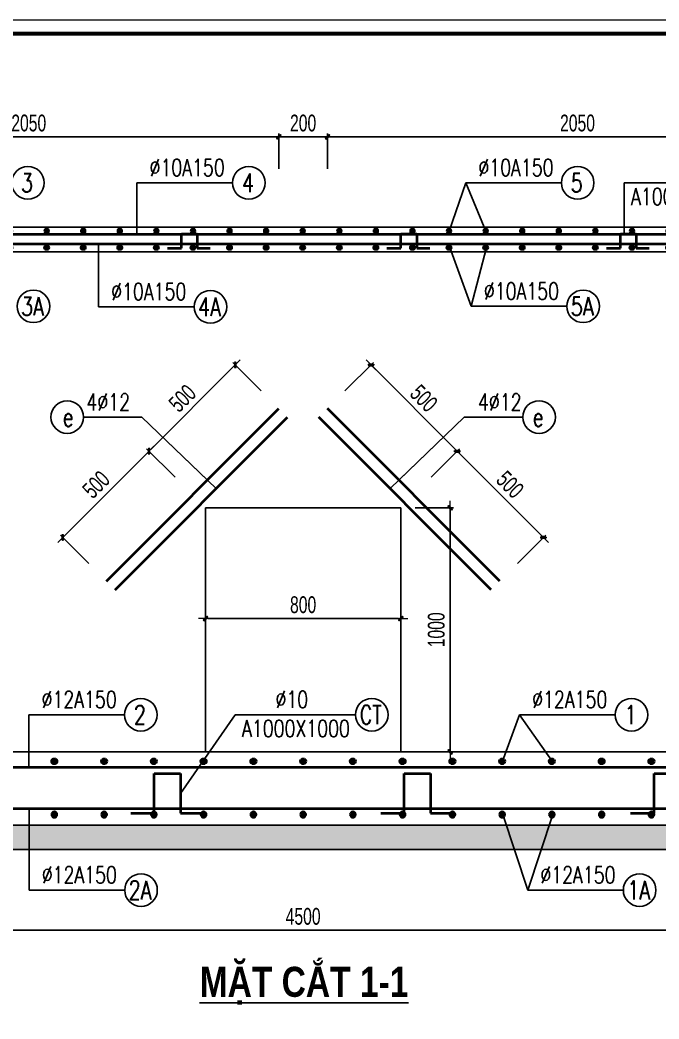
# Model space of a CAD drawing. Extents: x -192823 to 24985, y 78808 to 102574.
# Drawn here: x -59349 to -54108, y 94381 to 102568 of the extents above; entities that cross this region are included whole.
import ezdxf
from ezdxf.enums import TextEntityAlignment as Align

# ---------------------------------------------------------------- set-up
doc = ezdxf.new("R2010")
doc.units = 0
doc.header["$LTSCALE"] = 5
doc.header["$MEASUREMENT"] = 0
doc.header["$PDMODE"] = 3
doc.header["$PDSIZE"] = -5
doc.layers.get('0').update_dxf_attribs({"linetype": 'CONTINUOUS', "lineweight": 25})
doc.layers.get('DEFPOINTS').update_dxf_attribs({"linetype": 'CONTINUOUS', "lineweight": 9})
for name, color, linetype, lineweight in [('06', 6, 'CONTINUOUS', 40), ('EG Hatch', 252, 'CONTINUOUS', 9), ('EG Net dam3', 1, 'CONTINUOUS', 60), ('EG Text2', 7, 'CONTINUOUS', 20), ('Khungten_LCDI', 7, 'CONTINUOUS', 25), ('KICHTHUOC', 167, 'CONTINUOUS', 15), ('LC Dim', 8, 'CONTINUOUS', 18), ('LC ISO', 153, 'CONTINUOUS', 13), ('LC Net dam2', 6, 'CONTINUOUS', 40), ('LC Net thay', 7, 'CONTINUOUS', 25), ('LC Text1', 3, 'CONTINUOUS', 20), ('LC Text2', 7, 'CONTINUOUS', 25), ('Steel', 4, 'CONTINUOUS', 0), ('Thep', 6, 'CONTINUOUS', 50)]:
    doc.layers.add(name, color=color, linetype=linetype, lineweight=lineweight)
doc.styles.add('EG 1', font='')
doc.styles.add('HOATBIF', font='hoatbif.shx', dxfattribs={"width": 0.7})
doc.styles.add('Khungten', font='', dxfattribs={"width": 0.9, "height": 5000})
doc.styles.add('LC 3', font='vnsimli.shx', dxfattribs={"width": 0.75})
doc.styles.add('LC3', font='', dxfattribs={"width": 0.8})
doc.styles.add('Title', font='', dxfattribs={"width": 0.8})
doc.styles.get('EG 1').set_extended_font_data('.VnAvantH', bold=True)
doc.styles.get('Khungten').set_extended_font_data('.VnAvantH')
doc.styles.get('LC3').set_extended_font_data('.VnArialH', bold=True)
doc.styles.get('Title').set_extended_font_data('.VnBlackH')
doc.dimstyles.new('1-100(1-50)', dxfattribs={"dimscale": 59, "dimtxt": 2.5, "dimasz": 0.35, "dimexe": 0.5, "dimexo": 0, "dimgap": 0.8, "dimtad": 1, "dimdec": 0, "dimzin": 0, "dimdsep": 46, "dimtxsty": 'HOATBIF', "dimblk1": 'DOT', "dimblk2": 'DOT', "dimsah": 1, "dimcen": -1, "dimdle": 1, "dimclrd": 256, "dimclre": 256, "dimclrt": 4, "dimadec": 3, "dimazin": 2, "dimtfac": 0.3333333333333333, "dimtdec": 0, "dimtix": 1, "dimtmove": 2, "dimatfit": 3, "dimldrblk": 'DOT', "dimfxl": 1, "dimtvp": 0.8333333333333334, "dimtolj": 1, "dimtzin": 0, "dimarcsym": 0})

# ---------------------------------------------------------------- blocks, each defined once
blk = doc.blocks.new('thep1')
at = {"layer": '06'}
for p, q in [((-38351.44138907752, -70261.52266384367), (-38266.58857533513, -70346.37547758606)), ((-38351.44138907752, -70346.37547758606), (-38266.58857533513, -70261.52266384367)), ((-38309.01498220632, -70243.94907071487), (-38309.01498220632, -70363.94907071487)), ((-38369.01498220632, -70303.94907071487), (-38249.01498220632, -70303.94907071487))]:
    blk.add_line(p, q, dxfattribs=at)
blk.add_circle((-38309.01498220632, -70303.94907071487), 60, dxfattribs=at)
blk = doc.blocks.new('*U66')
at = {"layer": 'Thep'}
for p, xscale, yscale, zscale, rotation in [((-20247.53733550872, -10965.71631444796), -0.2879999999888242, 0.2880000000447036, 0.288, 90), ((-20247.53733550872, 10965.71631444795), 0.2879999999888242, 0.2879999999888242, 0.2879999999888242, 90.00000000000001)]:
    blk.add_blockref('thep1', p, dxfattribs=dict(at, xscale=xscale, yscale=yscale, zscale=zscale, rotation=rotation))
blk = doc.blocks.new('*U65')
at = {"layer": 'LC Net dam2', "color": 0, "linetype": 'ByBlock', "lineweight": -2}
for p in [(0, 0), (300, 0), (600, 0), (900, 0), (1200, 0), (1500, 0), (1800, 0), (2100, 0), (2400, 0), (2700, 0), (3000, 0), (3300, 0), (3600, 0), (3900, 0), (4200, 0), (4500, 0), (4800, 0), (5100, 0), (5400, 0), (5700, 0), (6000, 0), (6300, 0), (6600, 0), (6900, 0), (7200, 0), (7500, 0), (7800, 0), (8100, 0), (8400, 0)]:
    blk.add_blockref('*U66', p, dxfattribs=at)
blk = doc.blocks.new('DOT')
at = {"layer": 'KICHTHUOC'}
blk.add_line((-3, 0), (3, 0), dxfattribs=at)
at = {"layer": 'KICHTHUOC', "color": 4}
blk.add_line((-1, -1), (1, 1), dxfattribs=at)
blk.add_lwpolyline([(0.5, 1), (-1, -0.5), (-0.5, -1), (1, 0.5)], close=True, dxfattribs=at)
blk = doc.blocks.new('*D128')
at = {"layer": 'DEFPOINTS', "color": 0, "transparency": 16777216}
for p in [(-61526.52284632399, 95445.93671938094), (-52526.52284632367, 95445.93671938094), (-52526.52284632367, 95109.16422071923)]:
    blk.add_point(p, dxfattribs=at)
at = {"layer": 'LC Dim', "lineweight": -2, "transparency": 16777216}
for p, q in [((-61526.52284632399, 95445.93671938094), (-61526.52284632399, 95081.66422071923)), ((-52526.52284632367, 95445.93671938094), (-52526.52284632367, 95081.66422071923)), ((-61507.27284632399, 95109.16422071923), (-52545.77284632367, 95109.16422071923))]:
    blk.add_line(p, q, dxfattribs=at)
at = {"layer": 'LC Dim', "lineweight": -2, "transparency": 16777216, "xscale": 19.25, "yscale": 19.25, "zscale": 19.25, "rotation": 180}
blk.add_blockref('DOT', (-61526.52284632399, 95109.16422071923), dxfattribs=at)
at = {"layer": 'LC Dim', "lineweight": -2, "transparency": 16777216, "xscale": 19.25, "yscale": 19.25, "zscale": 19.25}
blk.add_blockref('DOT', (-52526.52284632367, 95109.16422071923), dxfattribs=at)
at = {"layer": 'LC Dim', "color": 4, "transparency": 16777216, "insert": (-57026.52284632383, 95221.91422071923), "char_height": 137.5, "attachment_point": 5, "style": 'HOATBIF'}
blk.add_mtext('\\A1;4500', dxfattribs=at)
blk = doc.blocks.new('TIEUDE1')
at = {"layer": 'EG Text2', "color": 7, "style": 'EG 1'}
blk.add_attdef('TIªU§Ò', text='', height=5, dxfattribs=at).set_placement((0, 0), align=Align.BOTTOM_CENTER)
blk.add_attdef('TL', text='', height=3, dxfattribs=at).set_placement((0, -2), align=Align.TOP_CENTER)
blk = doc.blocks.new('ha tang Nui Beo')
at = {"layer": 'DEFPOINTS', "lineweight": 0}
blk.add_lwpolyline([(-1199.999999587424, -14849.99999999255), (-1199.999999587424, 14849.99999999255), (40799.99891110789, 14849.99999999255), (40799.99891110789, -14849.99999999255)], close=True, dxfattribs=at)
at = {"layer": 'Khungten_LCDI', "color": 5, "lineweight": 60}
blk.add_lwpolyline([(-4.656612873077393e-09, -14649.99999999255), (-4.656612873077393e-09, 14649.99999999255), (40599.99891116749, 14649.99999999255), (40599.99891116749, -14649.99999999255)], close=True, dxfattribs=at)
at = {"color": 7, "style": 'Khungten', "width": 0.8}
for tag, p in [('REVISION', (39498.75262444746, -10746.30395446718)), ('NGAYHT', (39546.0741361035, -11609.37091637403))]:
    blk.add_attdef(tag, text='', height=199.998925739526, dxfattribs=at).set_placement(p, align=Align.CENTER)
at = {"layer": 'LC Text1', "style": 'Title', "width": 1.48591522556321}
for tag, p, p2 in [('TENBANVE1', (36912.65764486324, -8885.760238945484), (40339.14494543802, -8885.760238945484)), ('TENBANVE2', (36912.65764486324, -9562.465564332902), (40339.14494543802, -9562.465564332902))]:
    blk.add_attdef(tag, text='', height=249.9999935159641, dxfattribs=at).set_placement(p, p2, align=Align.FIT)
at = {"layer": 'LC Text1', "style": 'Title', "width": 0.7}
blk.add_attdef('SOBANVE', text='', height=249.9999935159641, dxfattribs=at).set_placement((39561.9822352482, -13896.18071823567), align=Align.CENTER)
blk = doc.blocks.new('*U69')
at = {"layer": 'LC Net dam2', "ltscale": 2}
for p, q in [((-100.8445079639787, -163.203091076517), (-100.8445079639787, 163.203091076517)), ((-100.8445079639787, 163.203091076517), (114.5114177101059, 163.203091076517)), ((114.5114177101059, 163.203091076517), (114.5114177100986, -163.2030910765097)), ((-293.3398678487865, -163.203091076517), (-100.8445079639787, -163.203091076517)), ((114.5114177100986, -163.2030910765097), (293.3398678487865, -163.2030910765097))]:
    blk.add_line(p, q, dxfattribs=at)
blk = doc.blocks.new('*U70')
at = {"layer": 'EG Net dam3', "color": 0, "linetype": 'ByBlock', "lineweight": -2}
for p in [(0, 0), (2050, 0), (4100, 0), (6150, 0)]:
    blk.add_blockref('*U69', p, dxfattribs=at)
blk = doc.blocks.new('*U67')
at = {"layer": 'LC Net dam2', "ltscale": 2}
for p, q in [((-60.50670477838139, -59.19526456840686), (-60.50670477838139, 59.19526456840686)), ((-60.50670477838139, 59.19526456840686), (68.70685062606935, 59.19526456840686)), ((68.70685062606935, 59.19526456840686), (68.7068506260548, -59.1952645683923)), ((-176.0039207092777, -59.19526456840686), (-60.50670477838139, -59.19526456840686)), ((68.7068506260548, -59.1952645683923), (176.0039207092777, -59.1952645683923))]:
    blk.add_line(p, q, dxfattribs=at)
blk = doc.blocks.new('*U68')
at = {"layer": 'LC Net thay', "color": 0, "linetype": 'ByBlock', "lineweight": -2}
for p in [(0, 0), (1800, 0), (3600, 0), (5400, 0)]:
    blk.add_blockref('*U67', p, dxfattribs=at)
blk = doc.blocks.new('*D132')
at = {"layer": 'DEFPOINTS', "color": 0, "transparency": 16777216}
for p in [(-56106.49599374848, 98570.78798812749), (-56106.49599374848, 96570.78798812746), (-55821.53107909998, 96570.78798812746)]:
    blk.add_point(p, dxfattribs=at)
at = {"layer": 'LC Dim', "lineweight": -2, "transparency": 16777216}
for p, q in [((-56106.49599374848, 98570.78798812749), (-55794.03107909998, 98570.78798812749)), ((-55821.53107909998, 98551.53798812749), (-55821.53107909998, 96590.03798812746)), ((-56106.49599374848, 96570.78798812746), (-55794.03107909998, 96570.78798812746))]:
    blk.add_line(p, q, dxfattribs=at)
at = {"layer": 'LC Dim', "lineweight": -2, "transparency": 16777216, "xscale": 19.25, "yscale": 19.25, "zscale": 19.25}
for p, rotation in [((-55821.53107909998, 98570.78798812749), 90), ((-55821.53107909998, 96570.78798812746), 270)]:
    blk.add_blockref('DOT', p, dxfattribs=dict(at, rotation=rotation))
at = {"layer": 'LC Dim', "color": 4, "transparency": 16777216, "insert": (-55934.28107909994, 97570.78798812747), "char_height": 137.5, "attachment_point": 5, "rotation": 90, "style": 'HOATBIF'}
blk.add_mtext('\\A1;1000', dxfattribs=at)
blk = doc.blocks.new('*D133')
at = {"layer": 'DEFPOINTS', "color": 0, "transparency": 16777216}
for p in [(-57826.52284632383, 97949.90270002623), (-56226.52284632383, 97949.90270002623), (-57826.52284632383, 97663.06220439657)]:
    blk.add_point(p, dxfattribs=at)
at = {"layer": 'LC Dim', "lineweight": -2, "transparency": 16777216}
for p, q in [((-57826.52284632383, 97949.90270002623), (-57826.52284632383, 97635.56220439657)), ((-56226.52284632383, 97949.90270002623), (-56226.52284632383, 97635.56220439657)), ((-56245.77284632383, 97663.06220439657), (-57807.27284632383, 97663.06220439657))]:
    blk.add_line(p, q, dxfattribs=at)
at = {"layer": 'LC Dim', "lineweight": -2, "transparency": 16777216, "xscale": 19.25, "yscale": 19.25, "zscale": 19.25, "rotation": 180}
blk.add_blockref('DOT', (-57826.52284632383, 97663.06220439657), dxfattribs=at)
at = {"layer": 'LC Dim', "lineweight": -2, "transparency": 16777216, "xscale": 19.25, "yscale": 19.25, "zscale": 19.25}
blk.add_blockref('DOT', (-56226.52284632383, 97663.06220439657), dxfattribs=at)
at = {"layer": 'LC Dim', "color": 4, "transparency": 16777216, "insert": (-57026.52284632383, 97775.81220439657), "char_height": 137.5, "attachment_point": 5, "style": 'HOATBIF'}
blk.add_mtext('\\A1;800', dxfattribs=at)
blk = doc.blocks.new('*D124')
at = {"layer": 'DEFPOINTS', "color": 0, "transparency": 16777216}
for p in [(-58290.3455952954, 99034.61073709899), (-58076.83376179711, 98821.0989036007), (-58783.94054298366, 98113.99212241417)]:
    blk.add_point(p, dxfattribs=at)
at = {"layer": 'LC Dim', "lineweight": -2, "transparency": 16777216}
for p, q in [((-58983.8405709441, 98341.1157614503), (-58303.95740083323, 99020.99893156116)), ((-58076.83376179711, 98821.0989036007), (-58309.79103177803, 99054.05617358163)), ((-58783.94054298366, 98113.99212241417), (-59016.89781296458, 98346.9493923951))]:
    blk.add_line(p, q, dxfattribs=at)
at = {"layer": 'LC Dim', "lineweight": -2, "transparency": 16777216, "xscale": 19.25, "yscale": 19.25, "zscale": 19.25}
for p, rotation in [((-58290.3455952954, 99034.61073709899), 44.9999999999994), ((-58997.45237648195, 98327.50395591246), 224.9999999999994)]:
    blk.add_blockref('DOT', p, dxfattribs=dict(at, rotation=rotation))
at = {"layer": 'LC Dim', "color": 4, "transparency": 16777216, "insert": (-58723.62527546745, 98760.78363608452), "char_height": 137.5, "attachment_point": 5, "rotation": 44.99999999999942, "style": 'HOATBIF'}
blk.add_mtext('\\A1;500', dxfattribs=at)
blk = doc.blocks.new('*D125')
at = {"layer": 'DEFPOINTS', "color": 0, "transparency": 16777216}
for p in [(-57583.23881410949, 99741.71751828493), (-57369.72698061056, 99528.20568478724), (-58076.8337617971, 98821.09890360068)]:
    blk.add_point(p, dxfattribs=at)
at = {"layer": 'LC Dim', "lineweight": -2, "transparency": 16777216}
for p, q in [((-58276.73378975618, 99048.2225426342), (-57596.85061964729, 99728.10571274706)), ((-57369.72698061056, 99528.20568478724), (-57602.68425059217, 99761.1629547675)), ((-58076.8337617971, 98821.09890360068), (-58309.79103177667, 99054.0561735789))]:
    blk.add_line(p, q, dxfattribs=at)
at = {"layer": 'LC Dim', "lineweight": -2, "transparency": 16777216, "xscale": 19.25, "yscale": 19.25, "zscale": 19.25}
for p, rotation in [((-57583.23881410949, 99741.71751828493), 45.00000000016593), ((-58290.34559529398, 99034.61073709633), 225.0000000001659)]:
    blk.add_blockref('DOT', p, dxfattribs=dict(at, rotation=rotation))
at = {"layer": 'LC Dim', "color": 4, "transparency": 16777216, "insert": (-58016.51849428075, 99467.89041726918), "char_height": 137.5, "attachment_point": 5, "rotation": 45.000000000165926, "style": 'HOATBIF'}
blk.add_mtext('\\A1;500', dxfattribs=at)
blk = doc.blocks.new('*D126')
at = {"layer": 'DEFPOINTS', "color": 0, "transparency": 16777216}
for p in [(-55762.70009735227, 99034.61073709899), (-55976.21193085055, 98821.09890360071), (-55269.10514966401, 98113.99212241417)]:
    blk.add_point(p, dxfattribs=at)
at = {"layer": 'LC Dim', "lineweight": -2, "transparency": 16777216}
for p, q in [((-55976.21193085055, 98821.09890360071), (-55743.25466086964, 99054.05617358163)), ((-55069.20512170357, 98341.1157614503), (-55749.08829181443, 99020.99893156115)), ((-55269.10514966401, 98113.99212241417), (-55036.14787968309, 98346.9493923951))]:
    blk.add_line(p, q, dxfattribs=at)
at = {"layer": 'LC Dim', "lineweight": -2, "transparency": 16777216, "xscale": 19.25, "yscale": 19.25, "zscale": 19.25}
for p, rotation in [((-55762.70009735227, 99034.61073709899), 135.0000000000006), ((-55055.59331616572, 98327.50395591246), 315.0000000000006)]:
    blk.add_blockref('DOT', p, dxfattribs=dict(at, rotation=rotation))
at = {"layer": 'LC Dim', "color": 4, "transparency": 16777216, "insert": (-55329.42041718024, 98760.78363608451), "char_height": 137.5, "attachment_point": 5, "rotation": 315.0000000000006, "style": 'HOATBIF'}
blk.add_mtext('\\A1;500', dxfattribs=at)
blk = doc.blocks.new('*D127')
at = {"layer": 'DEFPOINTS', "color": 0, "transparency": 16777216}
for p in [(-56469.8068785406, 99741.71751828717), (-56683.3187120371, 99528.20568478724), (-55976.21193085055, 98821.0989036007)]:
    blk.add_point(p, dxfattribs=at)
at = {"layer": 'LC Dim', "lineweight": -2, "transparency": 16777216}
for p, q in [((-56683.3187120371, 99528.20568478724), (-56450.36144205813, 99761.16295476996)), ((-55776.31190288632, 99048.22254264404), (-56456.19507300265, 99728.10571274944)), ((-55976.21193085055, 98821.0989036007), (-55743.2546608659, 99054.0561735891))]:
    blk.add_line(p, q, dxfattribs=at)
at = {"layer": 'LC Dim', "lineweight": -2, "transparency": 16777216, "xscale": 19.25, "yscale": 19.25, "zscale": 19.25}
for p, rotation in [((-56469.8068785406, 99741.71751828717), 135.0000000004605), ((-55762.70009734837, 99034.61073710631), 315.0000000004604)]:
    blk.add_blockref('DOT', p, dxfattribs=dict(at, rotation=rotation))
at = {"layer": 'LC Dim', "color": 4, "transparency": 16777216, "insert": (-56036.52719836633, 99467.89041727618), "char_height": 137.5, "attachment_point": 5, "rotation": 315.00000000046043, "style": 'HOATBIF'}
blk.add_mtext('\\A1;500', dxfattribs=at)
blk = doc.blocks.new('*U71')
at = {"layer": 'Thep', "xscale": 0.3599999999860302, "yscale": 0.3599999999860302, "zscale": 0.3599999999860302}
blk.add_blockref('thep1', (13791.2453930591, 25527.76495562908), dxfattribs=at)
at = {"layer": 'Thep', "xscale": -0.3599999999860302, "yscale": 0.3599999999860302, "zscale": 0.3599999999860302, "rotation": 180}
blk.add_blockref('thep1', (13791.2453930591, -25527.76495562908), dxfattribs=at)
blk = doc.blocks.new('*U72')
at = {"layer": 'Steel', "color": 0, "linetype": 'ByBlock', "lineweight": -2}
for p in [(2856, 0), (3264, 0), (3672, 0), (4080, 0), (4488, 0), (4896, 0), (5304, 0), (5712, 0), (6120, 0), (6528, 0), (6936, 0), (7344, 0), (7752, 0)]:
    blk.add_blockref('*U71', p, dxfattribs=at)
blk = doc.blocks.new('*D512')
at = {"layer": 'DEFPOINTS', "color": 0, "transparency": 16777216}
for p in [(-57226.52284632385, 101610.366030611), (-61326.52200525026, 101348.7914223139), (-57226.52284632385, 101348.7914223139)]:
    blk.add_point(p, dxfattribs=at)
at = {"layer": 'LC Dim', "lineweight": -2, "transparency": 16777216}
for p, q in [((-61326.52200525026, 101348.7914223139), (-61326.52200525026, 101637.866030611)), ((-61307.27200525026, 101610.366030611), (-57245.77284632385, 101610.366030611)), ((-57226.52284632385, 101348.7914223139), (-57226.52284632385, 101637.866030611))]:
    blk.add_line(p, q, dxfattribs=at)
at = {"layer": 'LC Dim', "lineweight": -2, "transparency": 16777216, "xscale": 19.25, "yscale": 19.25, "zscale": 19.25, "rotation": 180}
blk.add_blockref('DOT', (-61326.52200525026, 101610.366030611), dxfattribs=at)
at = {"layer": 'LC Dim', "lineweight": -2, "transparency": 16777216, "xscale": 19.25, "yscale": 19.25, "zscale": 19.25}
blk.add_blockref('DOT', (-57226.52284632385, 101610.366030611), dxfattribs=at)
at = {"layer": 'LC Dim', "color": 4, "transparency": 16777216, "insert": (-59276.52242578705, 101723.116030611), "char_height": 137.5, "attachment_point": 5, "style": 'HOATBIF'}
blk.add_mtext('\\A1;2050', dxfattribs=at)
blk = doc.blocks.new('*D513')
at = {"layer": 'DEFPOINTS', "color": 0, "transparency": 16777216}
for p in [(-56826.52284632385, 101610.366030611), (-57226.52284632385, 101348.7914223139), (-56826.52284632385, 101348.7914223139)]:
    blk.add_point(p, dxfattribs=at)
at = {"layer": 'LC Dim', "lineweight": -2, "transparency": 16777216}
for p, q in [((-57226.52284632385, 101348.7914223139), (-57226.52284632385, 101637.866030611)), ((-57207.27284632385, 101610.366030611), (-56845.77284632385, 101610.366030611)), ((-56826.52284632385, 101348.7914223139), (-56826.52284632385, 101637.866030611))]:
    blk.add_line(p, q, dxfattribs=at)
at = {"layer": 'LC Dim', "lineweight": -2, "transparency": 16777216, "xscale": 19.25, "yscale": 19.25, "zscale": 19.25, "rotation": 180}
blk.add_blockref('DOT', (-57226.52284632385, 101610.366030611), dxfattribs=at)
at = {"layer": 'LC Dim', "lineweight": -2, "transparency": 16777216, "xscale": 19.25, "yscale": 19.25, "zscale": 19.25}
blk.add_blockref('DOT', (-56826.52284632385, 101610.366030611), dxfattribs=at)
at = {"layer": 'LC Dim', "color": 4, "transparency": 16777216, "insert": (-57026.52284632385, 101723.116030611), "char_height": 137.5, "attachment_point": 5, "style": 'HOATBIF'}
blk.add_mtext('\\A1;200', dxfattribs=at)
blk = doc.blocks.new('*D514')
at = {"layer": 'DEFPOINTS', "color": 0, "transparency": 16777216}
for p in [(-52726.52368739744, 101610.366030611), (-56826.52284632385, 101348.7914223139), (-52726.52368739744, 101348.7914223139)]:
    blk.add_point(p, dxfattribs=at)
at = {"layer": 'LC Dim', "lineweight": -2, "transparency": 16777216}
for p, q in [((-56826.52284632385, 101348.7914223139), (-56826.52284632385, 101637.866030611)), ((-56807.27284632385, 101610.366030611), (-52745.77368739744, 101610.366030611)), ((-52726.52368739744, 101348.7914223139), (-52726.52368739744, 101637.866030611))]:
    blk.add_line(p, q, dxfattribs=at)
at = {"layer": 'LC Dim', "lineweight": -2, "transparency": 16777216, "xscale": 19.25, "yscale": 19.25, "zscale": 19.25, "rotation": 180}
blk.add_blockref('DOT', (-56826.52284632385, 101610.366030611), dxfattribs=at)
at = {"layer": 'LC Dim', "lineweight": -2, "transparency": 16777216, "xscale": 19.25, "yscale": 19.25, "zscale": 19.25}
blk.add_blockref('DOT', (-52726.52368739744, 101610.366030611), dxfattribs=at)
at = {"layer": 'LC Dim', "color": 4, "transparency": 16777216, "insert": (-54776.52326686064, 101723.116030611), "char_height": 137.5, "attachment_point": 5, "style": 'HOATBIF'}
blk.add_mtext('\\A1;2050', dxfattribs=at)

msp = doc.modelspace()

# ---------------------------------------------------------------- hatches: boundary and pattern name
at = {"layer": 'EG Hatch'}
h = msp.add_hatch(dxfattribs=at)
h.set_pattern_fill('AR-CONC', color=256, scale=15, style=0)
h.set_pattern_definition([(49.99999999999999, (-18976.58400988791, 36355.84894730817), (107.589027390113, -9.412820247389266), [11.25, -123.75]), (355, (-18976.58400988791, 36355.84894730817), (-20.81270004195, 112.8288200550018), [9, -99]), (100.4514, (-18967.61825788792, 36355.06454630817), (86.77640725710323, 103.415931309143), [9.5610285, -105.1713168]), (46.18420000000001, (-18976.58400988791, 36385.84894730817), (160.0861572938467, -24.82785214935271), [16.875, -185.625]), (96.6356, (-18963.24349813791, 36383.77995125817), (140.1994058323055, 146.1176806350663), [14.3415432, -157.75695]), (351.1842, (-18976.58400988791, 36385.84894730817), (140.1992917700441, 146.1177901387987), [13.5, -148.5]), (21, (-18961.58400988791, 36378.34894730817), (89.53605781776925, -60.39283359980082), [11.25, -123.75]), (326.0000000000001, (-18961.58400988791, 36378.34894730817), (36.49729978823726, 108.772506757028), [9, -99]), (71.4514, (-18954.12267493791, 36373.31620640817), (126.0333942872235, 48.37957450649286), [9.5610285, -105.1713168]), (37.50000000000001, (-18976.58400988791, 36355.84894730817), (1.8239782975936, 49.93407807469672), [0, -97.8, 0, -100.5, 0, -99.375]), (7.499999999999999, (-18976.58400988791, 36355.84894730817), (39.46043061632229, 59.16175678235403), [0, -57.3, 0, -95.55, 0, -37.875]), (327.5, (-19010.03400988791, 36355.84894730817), (80.07336542586135, -3.383230760156963), [0, -37.5, 0, -117, 0, -155.25]), (317.5, (-19025.03400988791, 36355.84894730817), (87.47792540135794, 15.01574734984766), [0, -48.75, 0, -77.69999999999999, 0, -110.25])])
h.paths.add_polyline_path([(-51726.52284632358, 95970.7879881274), (-51826.52284632382, 95970.7879881274), (-62226.52284632387, 95970.7879881274), (-62326.52284632411, 95970.7879881274), (-62326.52284632411, 95770.7879881274), (-51726.52284632358, 95770.7879881274)])

# ---------------------------------------------------------------- linework, layer by layer
at = {"layer": 'LC Net dam2', "ltscale": 2}
for p, q in [((-52387.55768754013, 100810.7879881274), (-61615.48800510756, 100810.7879881274)), ((-52400.83238934557, 100730.7879881274), (-61602.21330330212, 100730.7879881274)), ((-58639.69564468837, 97969.74722411887), (-57225.48208231528, 99383.96078649197)), ((-58568.98496656971, 97899.0365460002), (-57154.77140419662, 99313.25010837331)), ((-55484.06072607795, 97899.0365460002), (-56898.27428845104, 99313.25010837331)), ((-55413.35004795929, 97969.74722411887), (-56827.56361033238, 99383.96078649197)), ((-62037.1949562488, 96445.25714085043), (-51989.8228463238, 96445.25714085043)), ((-51989.82284632379, 96104.55550316417), (-62033.22284632387, 96104.55550316417))]:
    msp.add_line(p, q, dxfattribs=at)
at = {"layer": 'LC Net thay'}
for p, q in [((-52326.52284632393, 100870.7879881274), (-61726.52284632376, 100870.7879881274)), ((-61326.52200525026, 100668.8716739265), (-52726.52368739744, 100668.8716739264, 2.824813429165029e-09)), ((-57826.52284632385, 96570.78798812743), (-57826.52284632383, 98570.78798812743)), ((-57826.52284632383, 98570.78798812743), (-56226.52284632383, 98570.78798812741)), ((-56226.52284632385, 96570.78798812743), (-56226.52284632383, 98570.78798812743)), ((-60926.52284632405, 96570.78798812731), (-54386.78600587699, 96570.78798812743)), ((-53126.52284632364, 96570.78798812743), (-54386.78600587699, 96570.78798812743)), ((-62126.52284632387, 95970.7879881274), (-51926.52284632382, 95970.7879881274)), ((-51726.52284632358, 95770.7879881274), (-62326.52284632411, 95770.7879881274))]:
    msp.add_line(p, q, dxfattribs=at)
at = {"layer": 'LC Text2', "ltscale": 100}
for centre in [(-59283.15227657463, 101233.8023516061), (-57471.79526518736, 101233.8023516061), (-54775.31654655206, 101233.8023516061), (-59238.19921004734, 100221.6468599483), (-57786.81232592734, 100217.5344394804), (-54730.17586289419, 100221.6468599483), (-58961.1270672986, 99314.23142044546), (-55091.91862534906, 99314.23142044546), (-58357.37286038164, 96875.00879006798), (-56464.04288622073, 96875.09521457509), (-54334.44266706615, 96875.00879006798), (-58355.84703262334, 95438.05360873308), (-54266.94394931398, 95438.05360873308)]:
    msp.add_circle(centre, 133.765917908898, dxfattribs=at)

# ---------------------------------------------------------------- block references
at = {"layer": 'EG Net dam3'}
msp.add_blockref('*U70', (-60197.28347735744, 96230.7094828537), dxfattribs=at)
at = {"layer": 'LC Net dam2'}
msp.add_blockref('*U65', (-61229.97786348693, 100770.7879881274), dxfattribs=at)
at = {"layer": 'LC Net thay', "xscale": 0.5499438690155207, "yscale": 0.5499438690155207, "zscale": 0.5499438690155207}
msp.add_blockref('ha tang Nui Beo', (-64652.77793335197, 94401.52460616869), dxfattribs=at)
at = {"layer": 'LC Net thay'}
msp.add_blockref('*U68', (-59763.79303780834, 100757.1952457211), dxfattribs=at)
at = {"layer": 'LC Text2'}
ref = msp.add_blockref('TIEUDE1', (-57019.10664215562, 94489.24527228596), dxfattribs=dict(at, xscale=50.00000000009664, yscale=50.00000000009664, zscale=50.00000000009664))
ref.add_attrib('TIªU§Ò', '%%UmÆt c¾t 1-1', dxfattribs={"color": 7, "height": 246.220730126512, "style": 'LC3', "width": 0.8}).set_placement((-57019.10664215562, 94489.24527228596), align=Align.BOTTOM_CENTER)
at = {"layer": 'Steel'}
msp.add_blockref('*U72', (-61922.52284632383, 96274.90632200731), dxfattribs=at)

# ---------------------------------------------------------------- texts
at = {"layer": 'LC Text2', "linetype": 'ByBlock', "style": 'LC 3', "width": 0.75}
for s, p in [('%%C10A150', (-58285.620483901, 101289.2339044766)), ('%%C10A150', (-55589.1417652657, 101289.2339044766)), ('A1000X1000', (-54337.17091106498, 101051.4072249421)), ('%%C10A150', (-58600.63754464098, 100272.965992351)), ('%%C10A150', (-55544.00108160783, 100277.0784128189)), ('4%%C12', (-58802.900084022, 99367.15282862069)), ('4%%C12', (-55592.40752139527, 99367.15282862069)), ('%%C12A150', (-59171.19807909528, 96930.44034293854)), ('%%C10', (-57253.01028164758, 96930.52676744566)), ('%%C12A150', (-55148.26788577979, 96930.44034293854)), ('A1000X1000', (-57526.99058459504, 96692.70008791109)), ('%%C12A150', (-59169.67225133698, 95493.48516160365)), ('%%C12A150', (-55080.76916802762, 95493.48516160365))]:
    msp.add_text(s, height=138.8888921383897, dxfattribs=at).set_placement(p)
at = {"layer": 'LC Text2', "ltscale": 100, "style": 'LC 3', "width": 0.75}
for s, p in [('3', (-59290.70087144434, 101233.8023516061)), ('4', (-57479.34386005707, 101233.8023516061)), ('5', (-54782.86514142176, 101233.8023516061)), ('3A', (-59245.74780491705, 100221.6468599483)), ('4A', (-57794.36092079704, 100217.5344394804)), ('5A', (-54737.72445776389, 100221.6468599483)), ('e', (-58953.5784724289, 99314.23142044546)), ('e', (-55099.46722021876, 99314.23142044546)), ('2', (-58364.92145525134, 96875.00879006798)), ('CT', (-56471.59148109044, 96875.09521457509)), ('1', (-54341.99126193585, 96875.00879006798)), ('2A', (-58363.39562749304, 95438.05360873308)), ('1A', (-54274.49254418368, 95438.05360873308))]:
    msp.add_text(s, height=152.7777813522287, dxfattribs=at).set_placement(p, align=Align.MIDDLE_CENTER)

# ---------------------------------------------------------------- dimensions: what is measured, and where the dimension line sits
at = {"layer": 'LC Dim'}
for base, p1, p2, picture, middle in [((-57226.52284632385, 101610.366030611), (-61326.52200525026, 101348.7914223139), (-57226.52284632385, 101348.7914223139), '*D512', (-59276.52242578705, 101723.116030611)), ((-56826.52284632385, 101610.366030611), (-57226.52284632385, 101348.7914223139), (-56826.52284632385, 101348.7914223139), '*D513', (-57026.52284632385, 101723.116030611)), ((-52726.52368739744, 101610.366030611), (-56826.52284632385, 101348.7914223139), (-52726.52368739744, 101348.7914223139), '*D514', (-54776.52326686064, 101723.116030611)), ((-57826.52284632383, 97663.06220439657), (-56226.52284632383, 97949.90270002623), (-57826.52284632383, 97949.90270002623), '*D133', (-57026.52284632383, 97775.81220439657)), ((-52526.52284632367, 95109.16422071923), (-61526.52284632399, 95445.93671938094), (-52526.52284632367, 95445.93671938094), '*D128', (-57026.52284632383, 95221.91422071923))]:
    dim = msp.add_linear_dim(base=base, p1=p1, p2=p2, dimstyle='1-100(1-50)', override={"dimscale": 55, "dimlfac": 0.5}, dxfattribs=at)
    dim.commit()
    dim.dimension.update_dxf_attribs({"geometry": picture, "text_midpoint": middle})
for base, p1, p2, angle, picture, middle in [((-57583.23881410949, 99741.71751828493), (-58076.83376179711, 98821.09890360071), (-57369.72698061056, 99528.20568478726), 225.0000000001659, '*D125', (-58016.51849428075, 99467.89041726918)), ((-56469.8068785406, 99741.71751828717), (-55976.21193085055, 98821.09890360071), (-56683.3187120371, 99528.20568478726), 315.0000000004604, '*D127', (-56036.52719836633, 99467.89041727618)), ((-55821.53107909998, 96570.78798812746), (-56106.49599374845, 98570.78798812743), (-56106.49599374845, 96570.78798812743), 90, '*D132', (-55934.28107909994, 97570.78798812747))]:
    dim = msp.add_linear_dim(base=base, p1=p1, p2=p2, angle=angle, dimstyle='1-100(1-50)', override={"dimscale": 55, "dimlfac": 0.5}, dxfattribs=at)
    dim.commit()
    dim.dimension.update_dxf_attribs({"geometry": picture, "text_midpoint": middle})
for p1, p2, distance, picture, middle in [((-58783.94054298366, 98113.99212241417), (-58076.83376179711, 98821.09890360071), 301.9513306604239, '*D124', (-58723.62527546745, 98760.78363608452)), ((-55269.105149664, 98113.99212241417), (-55976.21193085055, 98821.09890360071), -301.95133066041353, '*D126', (-55329.42041718024, 98760.78363608451))]:
    dim = msp.add_aligned_dim(p1=p1, p2=p2, distance=distance, dimstyle='1-100(1-50)', override={"dimscale": 55, "dimlfac": 0.5}, dxfattribs=at)
    dim.commit()
    dim.dimension.update_dxf_attribs({"geometry": picture, "text_midpoint": middle})

# ---------------------------------------------------------------- leaders
at = {"layer": 'LC ISO'}
for points in [[(-58389.34804745443, 100810.7879881274), (-58389.34804745443, 101233.8023516061), (-57605.56118309626, 101233.8023516061)], [(-55828.18362190695, 100838.0679881268), (-55692.86932881913, 101233.8023516061), (-54909.08246446095, 101233.8023516061)], [(-55528.18362190695, 100838.0679881268), (-55692.86932881913, 101233.8023516061), (-54909.08246446095, 101233.8023516061)], [(-54393.85217925507, 100816.3905102895), (-54393.85217925507, 101233.8023516061), (-53336.05219437499, 101233.8023516061)], [(-58704.36510819441, 100730.7879881274), (-58704.36510819441, 100217.5344394804), (-57920.57824383624, 100217.5344394804)], [(-55824.13374466402, 100703.5079881281), (-55647.72864516126, 100221.6468599483), (-54863.94178080308, 100221.6468599483)], [(-55524.13374466405, 100703.5079881281), (-55647.72864516126, 100221.6468599483), (-54863.94178080308, 100221.6468599483)], [(-57811.14734559788, 98798.29552320937), (-58348.15610839809, 99313.19475570304), (-58827.36134068813, 99314.00519404678)], [(-57738.95043494953, 98729.07107762042), (-58348.15610839809, 99313.19475570304), (-58827.36125815321, 99314.06084000067)], [(-56314.09525769814, 98729.07107762042), (-55704.88958424957, 99313.19475570304), (-55225.68443449445, 99314.06084000067)], [(-56241.89834704978, 98798.29552320937), (-55704.88958424957, 99313.19475570304), (-55225.68435195953, 99314.00519404678)], [(-59274.92564264871, 96439.93355837296), (-59274.92564264871, 96875.00879006798), (-58491.13877829054, 96875.00879006798)], [(-58032.77205964734, 96230.70948285371), (-57583.67185278513, 96875.09521457509), (-56597.80880412963, 96875.09521457509)], [(-55391.78955479703, 96493.24961316117), (-55251.99544933322, 96875.00879006798), (-54468.20858497504, 96875.00879006798)], [(-54983.78955479703, 96493.24961316117), (-55251.99544933322, 96875.00879006798), (-54468.20858497504, 96875.00879006798)], [(-59273.39981489042, 96104.55550316417), (-59273.39981489041, 95438.05360873308), (-58489.61295053223, 95438.05360873308)], [(-55387.74720141434, 96056.56303085345), (-55184.49673158105, 95438.05360873308), (-54400.70986722287, 95438.05360873308)], [(-54979.74720141434, 96056.56303085345), (-55184.49673158105, 95438.05360873308), (-54400.70986722287, 95438.05360873308)]]:
    msp.add_leader(points, dimstyle='1-100(1-50)', override={"dimasz": 0.25, "dimtad": 0}, dxfattribs=at)

doc.saveas('drawing.dxf')
